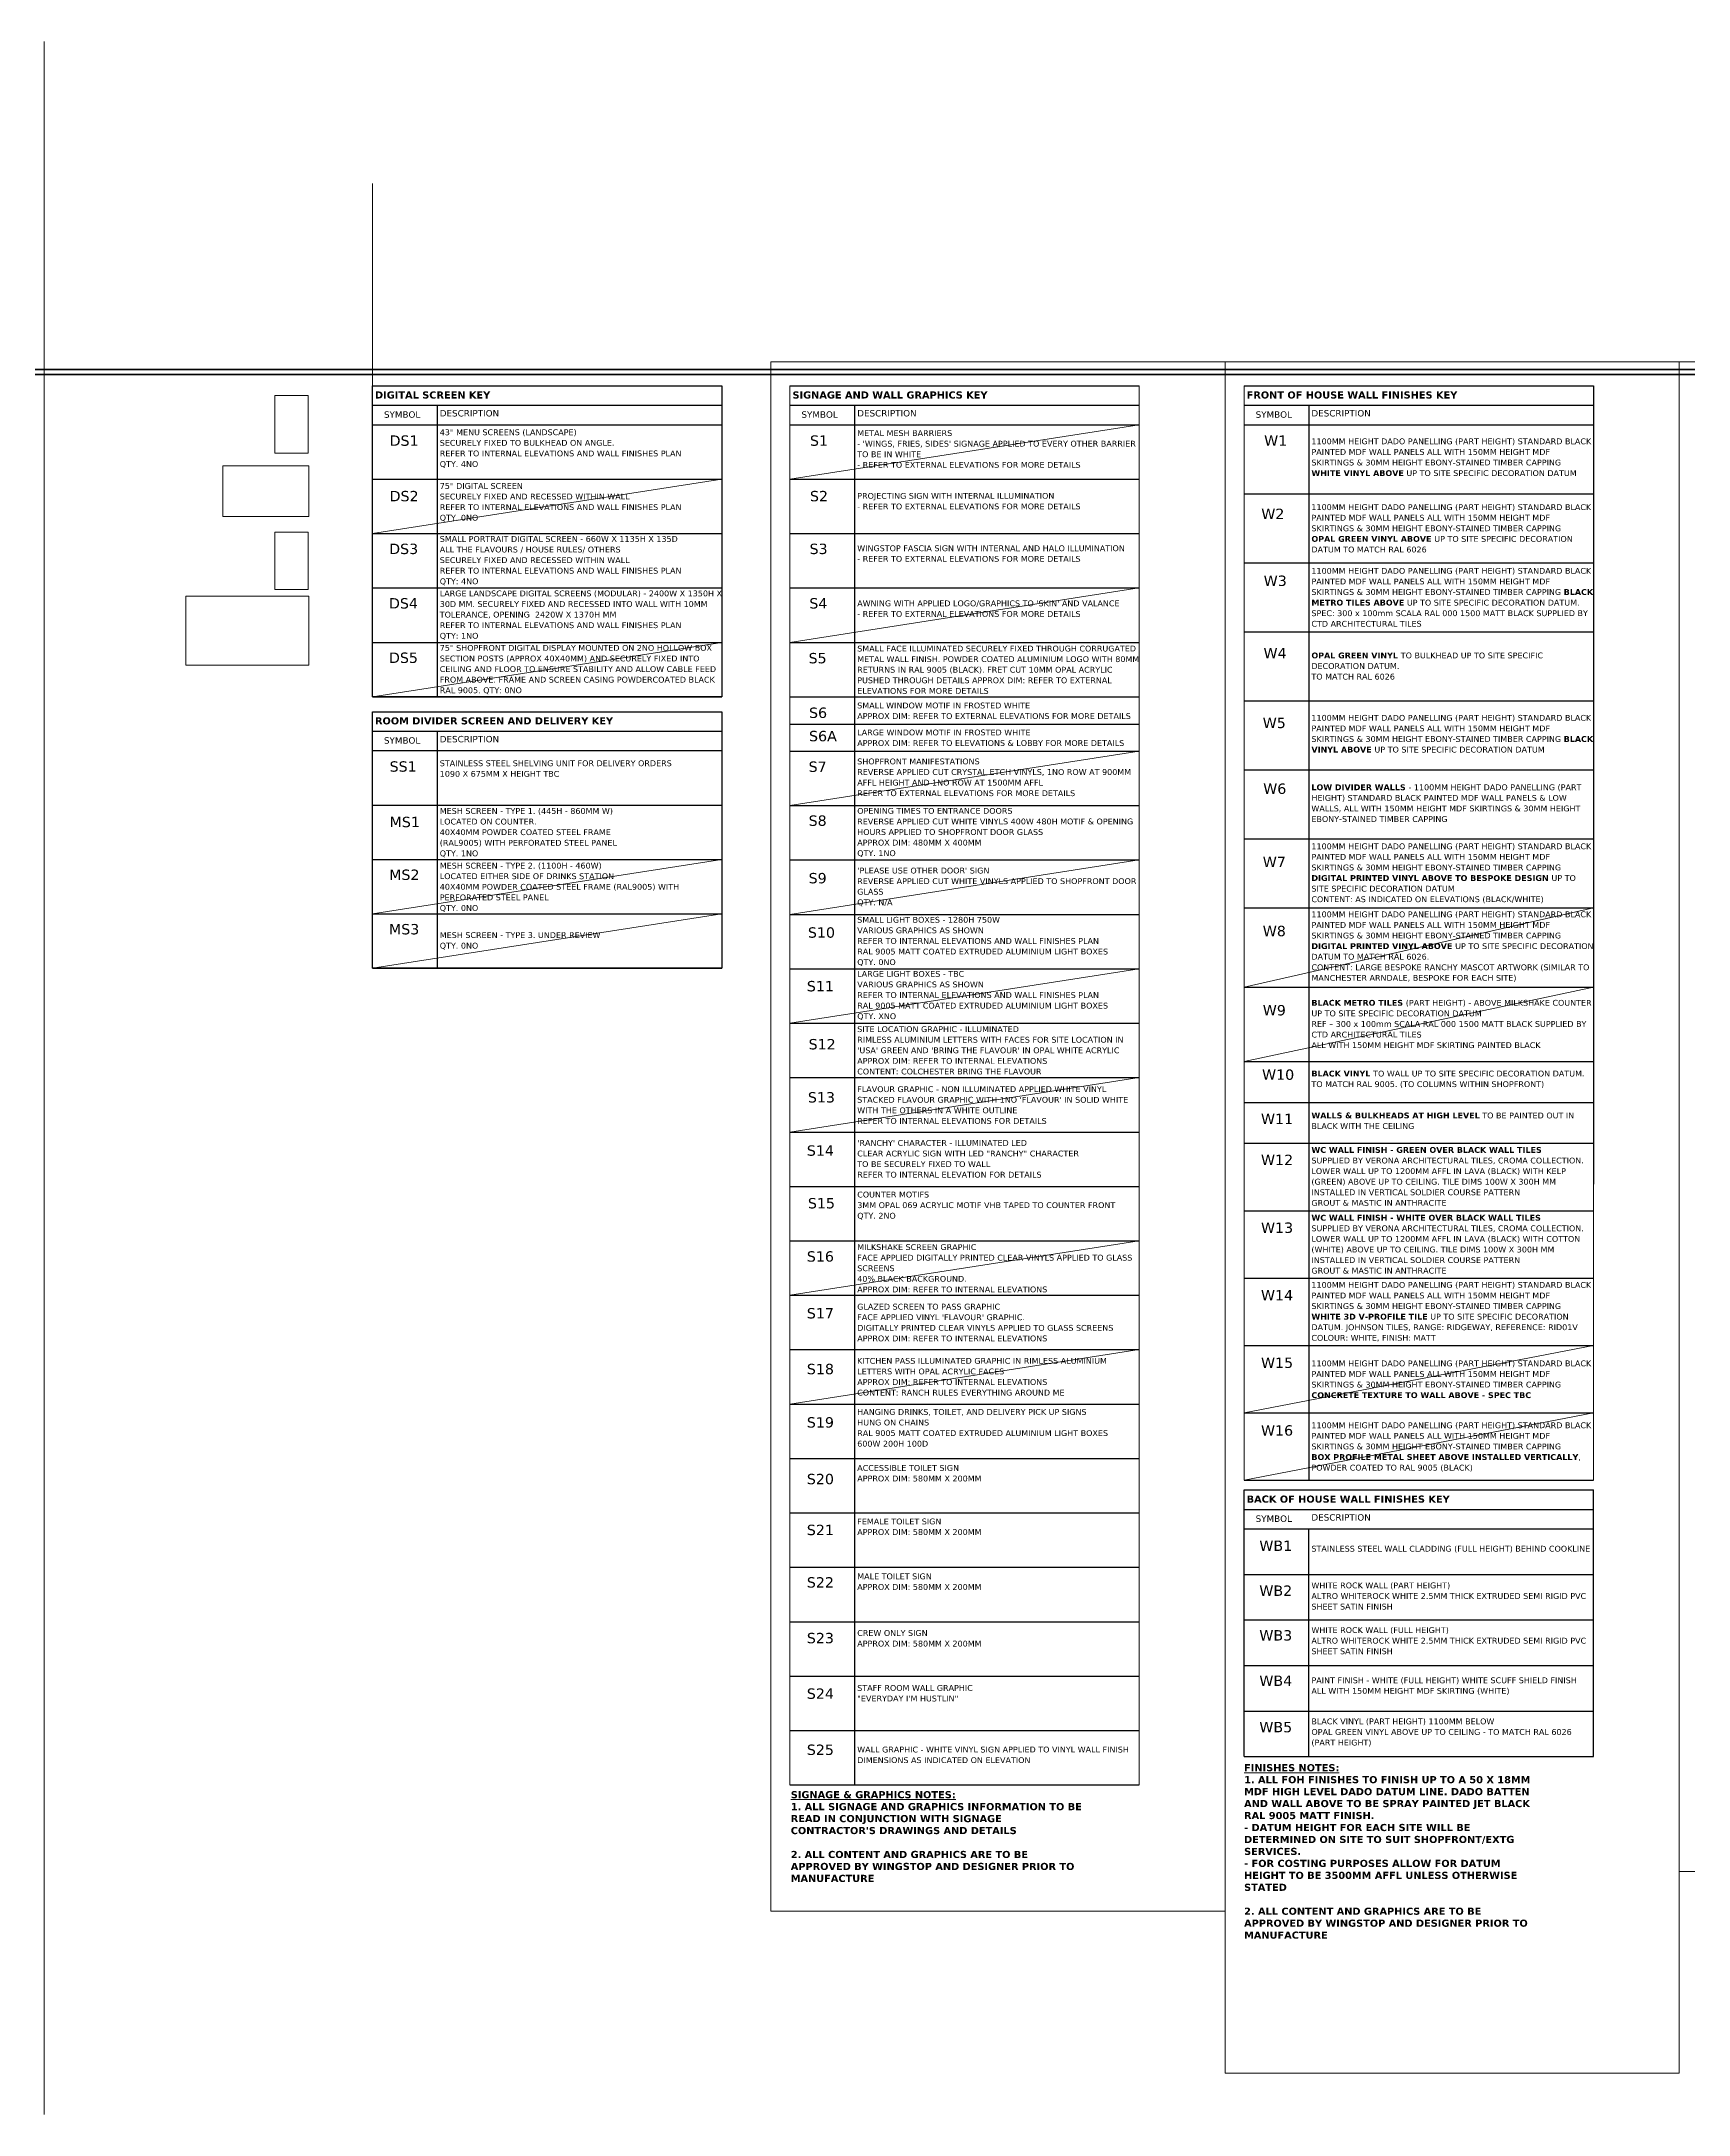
# Model space of a CAD drawing. Header units: millimetres. Extents: x -159872 to 386485, y -250577 to 158966.
# Drawn here: x -83650 to -51117, y 21600 to 62560 of the extents above; entities that cross this region are included whole.
import ezdxf

# ---------------------------------------------------------------- set-up
doc = ezdxf.new("R2010")
doc.units = ezdxf.units.MM
for name, color, linetype, lineweight in [('LDS-construction-lines', 6, 'Continuous', 9), ('LDS-elevation', 7, 'Continuous', 9), ('LDS-ffe-signage and brand comms', 2, 'Continuous', 13), ('LDS-finishes-wall', 252, 'Continuous', 9), ('LDS-services-electrical', 1, 'Continuous', 13), ('LDS-vport', 100, 'Continuous', 18)]:
    doc.layers.add(name, color=color, linetype=linetype, lineweight=lineweight)
doc.styles.add('Verdana', font='Verdana.ttf')
doc.styles.add('Verdana (bold)', font='Verdana Bold.ttf')

msp = doc.modelspace()

# ---------------------------------------------------------------- linework, layer by layer
at = {"layer": 'LDS-construction-lines'}
msp.add_line((-83600, 21600), (-83600, 62560), dxfattribs=at)
at = {"layer": 'LDS-construction-lines', "lineweight": 50}
for p, q in [((-119140.03631, 56076.83393), (-15000, 56076.83393)), ((-119140.03631, 55976.83393), (-15000, 55976.83393))]:
    msp.add_line(p, q, dxfattribs=at)
at = {"layer": 'LDS-elevation', "lineweight": 18}
msp.add_line((-77112.89167, 55755.65646), (-77112.89167, 59755.74368), dxfattribs=at)
at = {"layer": 'LDS-elevation', "transparency": 33554687}
for p, q in [((-68866.48489, 53912.44365), (-61965.94328, 54987.44365)), ((-77112.89167, 52837.44365), (-70212.35006, 53912.44365)), ((-68866.48489, 50687.44365), (-61965.94328, 51762.44365)), ((-77112.89167, 49612.44365), (-70212.35006, 50687.44365)), ((-68866.48489, 47462.44365), (-61965.94328, 48537.44365)), ((-77112.89167, 45323.76949), (-70212.35006, 46398.76949)), ((-68866.48489, 45312.44365), (-61965.94328, 46387.44365)), ((-77112.89167, 44248.76949), (-70212.35006, 45323.76949)), ((-59895.39067, 43873.90805), (-52994.84906, 45439.23862)), ((-68866.48489, 43162.44365), (-61965.94328, 44237.44365)), ((-59895.39067, 42409.22969), (-52994.84906, 43873.90805)), ((-68866.48489, 41012.44365), (-61965.94328, 42087.44365)), ((-68866.48489, 37787.44365), (-61965.94328, 38862.44365)), ((-68866.48489, 35637.44365), (-61965.94328, 36712.44365)), ((-59895.39067, 35463.37556), (-52994.84906, 36794.83231)), ((-59895.39067, 35463.37556), (-52994.84906, 36794.83231)), ((-59895.39067, 34131.91881), (-52994.84906, 35463.37556))]:
    msp.add_line(p, q, dxfattribs=at)
at = {"layer": 'LDS-ffe-signage and brand comms', "color": 7, "lineweight": 25}
for p, q in [((-77112.89167, 55755.65646), (-70212.35006, 55755.65646)), ((-68866.48489, 55755.65646), (-61965.94328, 55755.65646)), ((-77112.89167, 55371.69214), (-70212.35006, 55371.69214)), ((-75837.25468, 55371.69214), (-75837.25468, 49612.44365)), ((-68866.48489, 55371.69214), (-61965.94328, 55371.69214)), ((-67590.8479, 55371.69214), (-67590.8479, 28112.44365)), ((-77112.89167, 54987.72781), (-70212.35006, 54987.72781)), ((-68866.48489, 54987.72781), (-61965.94328, 54987.72781)), ((-77112.89167, 53912.44365), (-70212.35006, 53912.44365)), ((-68866.48489, 53912.44365), (-61965.94328, 53912.44365)), ((-77112.89167, 52837.44365), (-70212.35006, 52837.44365)), ((-68866.48489, 52837.44365), (-61965.94328, 52837.44365)), ((-77112.89167, 51762.44365), (-70212.35006, 51762.44365)), ((-68866.48489, 51762.44365), (-61965.94328, 51762.44365)), ((-77112.89167, 50687.44365), (-70212.35006, 50687.44365)), ((-68866.48489, 50687.44365), (-61965.94328, 50687.44365)), ((-77112.89167, 49612.44365), (-70212.35006, 49612.44365)), ((-68866.48489, 49612.44365), (-61965.94328, 49612.44365)), ((-77112.89167, 49316.98229), (-70212.35006, 49316.98229)), ((-77112.89167, 48933.01797), (-70212.35006, 48933.01797)), ((-75837.25468, 48933.01797), (-75837.25468, 44248.76949)), ((-68866.48489, 49068.48091), (-61965.94328, 49068.48091)), ((-77112.89167, 48549.05365), (-70212.35006, 48549.05365)), ((-68866.48489, 48537.44365), (-61965.94328, 48537.44365)), ((-77112.89167, 47473.76949), (-70212.35006, 47473.76949)), ((-68866.48489, 47462.44365), (-61965.94328, 47462.44365)), ((-77112.89167, 46398.76949), (-70212.35006, 46398.76949)), ((-68866.48489, 46387.44365), (-61965.94328, 46387.44365)), ((-77112.89167, 45323.76949), (-70212.35006, 45323.76949)), ((-68866.48489, 45312.44365), (-61965.94328, 45312.44365)), ((-77112.89167, 44248.76949), (-70212.35006, 44248.76949)), ((-68866.48489, 44237.44365), (-61965.94328, 44237.44365)), ((-68866.48489, 43162.44365), (-61965.94328, 43162.44365)), ((-68866.48489, 42087.44365), (-61965.94328, 42087.44365)), ((-68866.48489, 41012.44365), (-61965.94328, 41012.44365)), ((-68866.48489, 39937.44365), (-61965.94328, 39937.44365)), ((-68866.48489, 38862.44365), (-61965.94328, 38862.44365)), ((-68866.48489, 37787.44365), (-61965.94328, 37787.44365)), ((-68866.48489, 36712.44365), (-61965.94328, 36712.44365)), ((-68866.48489, 35637.44365), (-61965.94328, 35637.44365)), ((-68866.48489, 34562.44365), (-61965.94328, 34562.44365)), ((-68866.48489, 33487.44365), (-61965.94328, 33487.44365)), ((-68866.48489, 32412.44365), (-61965.94328, 32412.44365)), ((-68866.48489, 31337.44365), (-61965.94328, 31337.44365)), ((-68866.48489, 31337.44365), (-61965.94328, 31337.44365)), ((-68866.48489, 31337.44365), (-61965.94328, 31337.44365)), ((-68866.48489, 30262.44365), (-61965.94328, 30262.44365)), ((-68866.48489, 29187.44365), (-61965.94328, 29187.44365)), ((-68866.48489, 29187.44365), (-61965.94328, 29187.44365)), ((-68866.48489, 28112.44365), (-61965.94328, 28112.44365))]:
    msp.add_line(p, q, dxfattribs=at)
at = {"layer": 'LDS-ffe-signage and brand comms', "color": 7}
msp.add_line((-67590.8479, 55371.69214), (-67590.8479, 42711.09885), dxfattribs=at)
at = {"layer": 'LDS-ffe-signage and brand comms', "color": 7, "linetype": 'Continuous', "lineweight": 25, "transparency": 33554687, "flags": 128}
for points in [[(-77112.89167, 55755.65646), (-70212.35006, 55755.65646), (-70212.35006, 49612.44365), (-77112.89167, 49612.44365)], [(-77112.89167, 49316.98229), (-70212.35006, 49316.98229), (-70212.35006, 44248.76949), (-77112.89167, 44248.76949)]]:
    msp.add_lwpolyline(points, close=True, dxfattribs=at)
at = {"layer": 'LDS-ffe-signage and brand comms', "color": 7, "linetype": 'Continuous', "lineweight": 18, "transparency": 33554687, "flags": 128}
msp.add_lwpolyline([(-68866.48489, 55755.65646), (-61965.94328, 55755.65646), (-61965.94328, 28112.44365), (-68866.48489, 28112.44365)], close=True, dxfattribs=at)
at = {"layer": 'LDS-finishes-wall', "color": 7, "lineweight": 25}
for p, q in [((-59895.39067, 55755.65646), (-52994.84906, 55755.65646)), ((-52994.84906, 55755.65646), (-52994.84906, 39982.95908)), ((-59895.39067, 55371.69214), (-52994.84906, 55371.69214)), ((-58619.75368, 55371.69214), (-58619.75368, 34131.91881)), ((-59895.39067, 54987.72781), (-52994.84906, 54987.72781)), ((-59895.39067, 53623.65793), (-52994.84906, 53623.65793)), ((-59895.39067, 52259.58804), (-52994.84906, 52259.58804)), ((-59895.39067, 50895.51816), (-52994.84906, 50895.51816)), ((-59895.39067, 49531.44828), (-52994.84906, 49531.44828)), ((-59895.39067, 48167.37839), (-52994.84906, 48167.37839)), ((-59895.39067, 46803.30851), (-52994.84906, 46803.30851)), ((-59895.39067, 45439.23862), (-52994.84906, 45439.23862)), ((-59895.39067, 43873.90805), (-52994.84906, 43873.90805)), ((-59895.39067, 42409.22969), (-52994.84906, 42409.22969)), ((-59895.39067, 41595.44604), (-52994.84906, 41595.44604)), ((-59895.39067, 41595.44604), (-52994.84906, 41595.44604)), ((-59895.39067, 41595.44604), (-52994.84906, 41595.44604)), ((-59895.39067, 40789.20256), (-52994.84906, 40789.20256)), ((-59895.39067, 39457.74581), (-52994.84906, 39457.74581)), ((-59895.39067, 38126.28906), (-52994.84906, 38126.28906)), ((-59895.39067, 38126.28906), (-52994.84906, 38126.28906)), ((-59895.39067, 36794.83231), (-52994.84906, 36794.83231)), ((-59895.39067, 36794.83231), (-52994.84906, 36794.83231)), ((-59895.39067, 35463.37556), (-52994.84906, 35463.37556)), ((-59895.39067, 34131.91881), (-52994.84906, 34131.91881)), ((-59895.39067, 33940.26388), (-52994.84906, 33940.26388)), ((-59895.39067, 33940.26388), (-52994.84906, 33940.26388)), ((-59895.39067, 33940.26388), (-52994.84906, 33940.26388)), ((-59895.39067, 28671.9772), (-59895.39067, 33940.26388)), ((-52994.84906, 28671.9772), (-52994.84906, 33940.26388)), ((-59895.39067, 33556.29956), (-52994.84906, 33556.29956)), ((-59895.39067, 33172.33523), (-52994.84906, 33172.33523)), ((-58619.75368, 28671.9772), (-58619.75368, 33172.33523)), ((-59895.39067, 32271.9772), (-52994.84906, 32271.9772)), ((-59895.39067, 31371.9772), (-52994.84906, 31371.9772)), ((-59895.39067, 30471.9772), (-52994.84906, 30471.9772)), ((-59895.39067, 29571.9772), (-52994.84906, 29571.9772)), ((-59895.39067, 28671.9772), (-52994.84906, 28671.9772))]:
    msp.add_line(p, q, dxfattribs=at)
at = {"layer": 'LDS-finishes-wall', "color": 7}
msp.add_line((-58619.75368, 55371.69214), (-58619.75368, 42711.09885), dxfattribs=at)
at = {"layer": 'LDS-finishes-wall', "color": 7, "linetype": 'Continuous', "lineweight": 18, "transparency": 33554687, "flags": 128}
msp.add_lwpolyline([(-59895.39067, 55755.65646), (-52994.84906, 55755.65646), (-52994.84906, 34131.91881), (-59895.39067, 34131.91881)], close=True, dxfattribs=at)
at = {"layer": 'LDS-services-electrical', "flags": 128}
for points in [[(-79040, 55562.39274), (-78380, 55562.39274), (-78380, 54427.39274), (-79040, 54427.39274)], [(-80066.69642, 54174.16987), (-78366.69642, 54174.16987), (-78366.69642, 53174.16987), (-80066.69642, 53174.16987)], [(-79040, 52867.71756), (-78380, 52867.71756), (-78380, 51732.71756), (-79040, 51732.71756)], [(-80798.94292, 51601.84278), (-78371.94292, 51601.84278), (-78371.94292, 50233.84278), (-80798.94292, 50233.84278)]]:
    msp.add_lwpolyline(points, close=True, dxfattribs=at)
at = {"layer": 'LDS-vport', "flags": 128}
for points in [[(-60271.09422, 56230.21756), (-69242.18844, 56230.21756), (-69242.18844, 25620), (-60271.09422, 25620)], [(-51300, 56230.21756), (-60271.09422, 56230.21756), (-60271.09422, 22416.30973), (-51300, 22416.30973)], [(-41300, 56230.21756), (-51300, 56230.21756), (-51300, 26400), (-41300, 26400)]]:
    msp.add_lwpolyline(points, close=True, dxfattribs=at)

# ---------------------------------------------------------------- texts
at = {"layer": 'LDS-ffe-signage and brand comms', "color": 7}
for s, insert, char_height, width, attachment_point, line_spacing_factor, style in [('DIGITAL SCREEN KEY', (-77062.47848, 55573.87067), 140.720667, 6850.1284198, 4, 0.891852, 'Verdana (bold)'), ('SIGNAGE AND WALL GRAPHICS KEY', (-68816.0717, 55573.87067), 140.720667, 6850.1284198, 4, 0.891852, 'Verdana (bold)'), ('SMALL FACE ILLUMINATED SECURELY FIXED THROUGH CORRUGATED METAL WALL FINISH. POWDER COATED ALUMINIUM LOGO WITH 80MM RETURNS IN RAL 9005 (BLACK). FRET CUT 10MM OPAL ACRYLIC PUSHED THROUGH DETAILS APPROX DIM: REFER TO EXTERNAL ELEVATIONS FOR MORE DETAILS', (-67536.66941, 50145.50268), 115.13509115, 5570.7261283, 4, 1.090041, 'Verdana'), ('ROOM DIVIDER SCREEN AND DELIVERY KEY', (-77062.47848, 49135.19651), 140.720667, 6850.1284198, 4, 0.891852, 'Verdana (bold)'), ("{\\C1;\\LSIGNAGE & GRAPHICS NOTES:}{\\C1;\\l \\P1. ALL SIGNAGE AND GRAPHICS INFORMATION TO BE READ IN CONJUNCTION WITH SIGNAGE CONTRACTOR'S DRAWINGS AND DETAILS\\P\\P2. ALL CONTENT AND GRAPHICS ARE TO BE APPROVED BY WINGSTOP AND DESIGNER PRIOR TO MANUFACTURE}{\\fVerdana|b0|i0|c0|p0;\\C178;\\P}", (-68849.88346, 27990.26734), 140.72066696, 5809.2413589, 1, 1.007305, 'Verdana (bold)')]:
    msp.add_mtext(s, dxfattribs=dict(at, insert=insert, char_height=char_height, width=width, attachment_point=attachment_point, line_spacing_factor=line_spacing_factor, style=style))
at = {"layer": 'LDS-ffe-signage and brand comms', "color": 7, "attachment_point": 4, "line_spacing_factor": 0.993201, "style": 'Verdana'}
for s, insert, char_height in [('SYMBOL', (-76885.11037, 55187.3863), 126.361162), ('DESCRIPTION', (-75783.07619, 55212.91305), 126.3611615), ('SYMBOL', (-68638.70358, 55187.3863), 126.361162), ('DESCRIPTION', (-67536.66941, 55212.91305), 126.3611615), ('SYMBOL', (-76885.11037, 48748.71214), 126.361162), ('DESCRIPTION', (-75783.07619, 48774.23889), 126.3611615)]:
    msp.add_mtext(s, dxfattribs=dict(at, insert=insert, char_height=char_height))
at = {"layer": 'LDS-ffe-signage and brand comms', "color": 178, "width": 5570.7261283, "attachment_point": 4, "line_spacing_factor": 1.090041, "style": 'Verdana'}
for s, insert, char_height in [('{\\C1;43" MENU SCREENS (LANDSCAPE)}\\PSECURELY FIXED TO BULKHEAD ON ANGLE.\\PREFER TO INTERNAL ELEVATIONS AND WALL FINISHES PLAN\\P{\\C1;QTY. 4NO}', (-75783.07619, 54514.67451), 115.1350911), ("METAL MESH BARRIERS \\P- 'WINGS, FRIES, SIDES' SIGNAGE APPLIED TO EVERY OTHER BARRIER TO BE IN WHITE \\P- REFER TO EXTERNAL ELEVATIONS FOR MORE DETAILS", (-67536.66941, 54507.28863), 115.1350911), ('75" DIGITAL SCREEN\\PSECURELY FIXED AND RECESSED WITHIN WALL\\PREFER TO INTERNAL ELEVATIONS AND WALL FINISHES PLAN\\P{\\C1;QTY. 0NO}', (-75783.07619, 53453.63796), 115.1350911), ('PROJECTING SIGN WITH INTERNAL ILLUMINATION \\P- REFER TO EXTERNAL ELEVATIONS FOR MORE DETAILS\\P', (-67536.66941, 53476.24953), 115.1350911), ('SMALL PORTRAIT DIGITAL SCREEN - {\\C1;660W X 1135H X 135D}\\PALL THE FLAVOURS / HOUSE RULES/ OTHERS \\PSECURELY FIXED AND RECESSED WITHIN WALL\\PREFER TO INTERNAL ELEVATIONS AND WALL FINISHES PLAN\\P{\\C1;QTY: 4NO}', (-75783.07619, 52302.36625), 115.1350911), ('WINGSTOP FASCIA SIGN WITH INTERNAL AND HALO ILLUMINATION \\P- REFER TO EXTERNAL ELEVATIONS FOR MORE DETAILS\\P', (-67536.66941, 52440.84575), 115.1350911), ('LARGE LANDSCAPE DIGITAL SCREENS (MODULAR) - {\\C1;2400W X 1350H X 30D MM. }SECURELY FIXED AND{\\C1; RECESSED INTO WALL WITH 10MM TOLERANCE, OPENING  2420W X 1370H MM}\\PREFER TO INTERNAL ELEVATIONS AND WALL FINISHES PLAN\\P{\\C1;QTY: 1NO}', (-75783.07619, 51225.63892), 115.13509115), ("AWNING WITH APPLIED LOGO/GRAPHICS TO 'SKIN' AND VALANCE \\P- REFER TO EXTERNAL ELEVATIONS FOR MORE DETAILS\\P", (-67536.66941, 51352.5096), 115.1350911), ('75" SHOPFRONT DIGITAL DISPLAY MOUNTED ON 2NO HOLLOW BOX SECTION POSTS (APPROX 40X40MM) AND SECURELY FIXED INTO CEILING AND FLOOR TO ENSURE STABILITY AND ALLOW CABLE FEED FROM ABOVE. FRAME AND SCREEN CASING POWDERCOATED BLACK RAL 9005. {\\C1;QTY: 0NO }', (-75783.07619, 50149.24384), 115.13509115), ('SMALL WINDOW MOTIF IN FROSTED WHITE \\PAPPR{\\C7;OX DIM: REFER TO EXTERNAL ELEVATIONS FOR MORE DETAILS}', (-67536.66941, 49334.50637), 115.1350911), ('STAINLESS STEEL SHELVING UNIT FOR DELIVERY ORDERS\\P1090 X 675MM X {\\C1;HEIGHT TBC}', (-75783.07619, 48192.90342), 115.1350911), ('SHOPFRONT MANIFESTATIONS\\PREVERSE APPLIED CUT CRYSTAL ETCH VINYLS, 1NO ROW AT 900MM AFFL HEIGHT AND 1NO ROW AT 1500MM AFFL\\P{\\C7;REFER TO EXTERNAL ELEVATIONS FOR MORE DETAILS}', (-67536.66941, 48019.77205), 115.1350911), ('MESH SCREEN - TYPE 1. {\\C1;(445H - 860MM W)}\\PLOCATED ON COUNTER.\\P40X40MM POWDER COATED STEEL FRAME\\P(RAL9005) WITH PERFORATED STEEL PANEL\\P{\\C1;QTY. 1NO}', (-75783.07619, 46926.88385), 115.1350911), ('OPENING TIMES TO ENTRANCE DOORS\\PREVERSE APPLIED CUT WHITE VINYLS 400W 480H MOTIF & OPENING HOURS APPLIED TO SHOPFRONT DOOR GLASS\\PAPPROX DIM: 480MM X 400MM\\P{\\C1;QTY. 1NO}', (-67536.66941, 46929.53266), 115.1350911), ('MESH SCREEN - TYPE 2. {\\C1;(1100H - 460W) }\\PLOCATED EITHER SIDE OF DRINKS STATION\\P40X40MM POWDER COATED STEEL FRAME (RAL9005) WITH PERFORATED STEEL PANEL\\P{\\C1;QTY. 0NO}', (-75783.07619, 45847.49192), 115.1350911), ("'PLEASE USE OTHER DOOR' SIGN\\PREVERSE APPLIED CUT WHITE VINYLS APPLIED TO SHOPFRONT DOOR GLASS\\P{\\C1;QTY. N/A}", (-67536.66941, 45854.77508), 115.1350911), ('SMALL LIGHT BOXES - 1280H 750W\\PVARIOUS GRAPHICS AS SHOWN \\PREFER TO INTERNAL ELEVATIONS AND WALL FINISHES PLAN \\PRAL 9005 MATT COATED EXTRUDED ALUMINIUM LIGHT BOXES\\P{\\C1;QTY. 0NO}', (-67536.66941, 44777.32782), 115.1350911), ('MESH SCREEN - TYPE 3. {\\C1;UNDER REVIEW}\\P{\\C1;QTY. 0NO}', (-75783.07619, 44788.91987), 115.1350911), ('LARGE LIGHT BOXES - {\\C1;TBC}\\PVARIOUS GRAPHICS AS SHOWN \\PREFER TO INTERNAL ELEVATIONS AND WALL FINISHES PLAN \\PRAL 9005 MATT COATED EXTRUDED ALUMINIUM LIGHT BOXES\\P{\\C1;QTY. XNO}', (-67536.66941, 43708.86545), 115.1350911), ("SITE LOCATION GRAPHIC - ILLUMINATED \\PRIMLESS ALUMINIUM LETTERS WITH FACES FOR SITE LOCATION IN 'USA' GREEN AND 'BRING THE FLAVOUR' IN OPAL WHITE ACRYLIC\\PAPPROX DIM: REFER TO INTERNAL ELEVATIONS\\P{\\C1;CONTENT: COLCHESTER BRING THE FLAVOUR}", (-67536.66941, 42625.60149), 115.13509115), ("FLAVOUR GRAPHIC - NON ILLUMINATED APPLIED WHITE VINYL\\PSTACKED FLAVOUR GRAPHIC WITH 1NO 'FLAVOUR' IN SOLID WHITE WITH THE OTHERS IN A WHITE OUTLINE\\PREFER TO INTERNAL ELEVATIONS FOR DETAILS", (-67536.66941, 41544.16795), 115.1350911), ('\'RANCHY\' CHARACTER - ILLUMINATED LED  \\PCLEAR ACRYLIC SIGN WITH LED "RANCHY" CHARACTER \\P{\\C1;TO BE SECURELY FIXED TO WALL}\\PREFER TO INTERNAL ELEVATION FOR DETAILS', (-67536.66941, 40482.28287), 115.1350911), ('COUNTER MOTIFS\\P3MM OPAL 069 ACRYLIC MOTIF VHB TAPED TO COUNTER FRONT\\P{\\C1;QTY. 2NO}', (-67536.66941, 39557.50626), 115.1350911), ('MILKSHAKE SCREEN GRAPHIC\\PFACE APPLIED DIGITALLY PRINTED CLEAR VINYLS APPLIED TO GLASS SCREENS\\P40% BLACK BACKGROUND.\\PAPPROX DIM: REFER TO INTERNAL ELEVATIONS', (-67536.66941, 38319.70892), 115.1350911), ("GLAZED SCREEN TO PASS GRAPHIC\\PFACE APPLIED VINYL 'FLAVOUR' GRAPHIC. \\PDIGITALLY PRINTED CLEAR VINYLS APPLIED TO GLASS SCREENS\\PAPPROX DIM: REFER TO INTERNAL ELEVATIONS", (-67536.66941, 37247.14956), 115.1350911), ('KITCHEN PASS ILLUMINATED GRAPHIC IN RIMLESS ALUMINIUM LETTERS WITH OPAL ACRYLIC FACES \\PAPPROX DIM: REFER TO INTERNAL ELEVATIONS\\P{\\C1;CONTENT: RANCH RULES EVERYTHING AROUND ME}', (-67536.66941, 36176.44029), 115.1350911), ('HANGING DRINKS, TOILET, AND DELIVERY PICK UP SIGNS \\PHUNG ON CHAINS\\PRAL 9005 MATT COATED EXTRUDED ALUMINIUM LIGHT BOXES \\P600W 200H 100D', (-67536.66941, 35167.18052), 115.1350911), ('ACCESSIBLE TOILET SIGN \\PAPPROX DIM: 580MM X 200MM', (-67536.66941, 34270.16928), 115.1350911), ('FEMALE TOILET SIGN \\PAPPROX DIM: 580MM X 200MM', (-67536.66941, 33212.30832), 115.1350911), ('MALE TOILET SIGN \\PAPPROX DIM: 580MM X 200MM', (-67536.66941, 32127.65834), 115.1350911), ('CREW ONLY SIGN \\PAPPROX DIM: 580MM X 200MM', (-67536.66941, 31008.44882), 115.1350911), ('STAFF ROOM WALL GRAPHIC \\P"EVERYDAY I\'M HUSTLIN"', (-67536.66941, 29923.37829), 115.1350911), ('WALL GRAPHIC - WHITE VINYL SIGN APPLIED TO VINYL WALL FINISH\\PDIMENSIONS AS INDICATED ON ELEVATION', (-67536.66941, 28705.65222), 115.1350911)]:
    msp.add_mtext(s, dxfattribs=dict(at, insert=insert, char_height=char_height))
at = {"layer": 'LDS-ffe-signage and brand comms', "color": 22, "char_height": 204.684606, "attachment_point": 1, "line_spacing_factor": 1.226296, "style": 'Verdana'}
for s, insert in [('DS1', (-76774.19981, 54775.94147)), ('S1', (-68470.63205, 54775.94147)), ('DS2', (-76774.19981, 53679.56985)), ('S2', (-68470.63205, 53679.56985)), ('DS3', (-76782.59311, 52637.06644)), ('S3', (-68479.02535, 52637.06644)), ('DS4', (-76786.59462, 51561.18929)), ('S4', (-68483.02686, 51561.18929)), ('DS5', (-76786.59462, 50485.96713)), ('S5', (-68498.32347, 50478.00739)), ('S6', (-68488.65693, 49399.40493)), ('S6A', (-68488.65693, 48938.60163)), ('SS1', (-76774.19981, 48337.2673)), ('S7', (-68497.58938, 48333.29767)), ('MS1', (-76774.19981, 47240.89568)), ('S8', (-68497.58938, 47267.19041)), ('MS2', (-76782.59311, 46198.39228)), ('S9', (-68497.58938, 46131.18024)), ('MS3', (-76786.59462, 45122.51513)), ('S10', (-68511.77526, 45057.20504)), ('S11', (-68532.49175, 43996.9337)), ('S12', (-68497.58938, 42850.245)), ('S13', (-68511.77526, 41800.92294)), ('S14', (-68532.49175, 40749.00402)), ('S15', (-68511.77526, 39708.48191)), ('S16', (-68532.49175, 38656.563)), ('S17', (-68532.49175, 37534.47297)), ('S18', (-68532.49175, 36432.38019)), ('S19', (-68532.49175, 35378.46633)), ('S20', (-68532.49175, 34258.95562)), ('S21', (-68532.49175, 33253.09944)), ('S22', (-68532.49175, 32217.21931)), ('S23', (-68532.49175, 31116.79135)), ('S24', (-68532.49175, 30018.69558)), ('S25', (-68532.49175, 28909.89228))]:
    msp.add_mtext(s, dxfattribs=dict(at, insert=insert))
at = {"layer": 'LDS-ffe-signage and brand comms', "color": 1, "insert": (-67536.66941, 48801.54224), "char_height": 115.1350911, "width": 5570.7261283, "attachment_point": 4, "line_spacing_factor": 1.090041, "style": 'Verdana'}
msp.add_mtext('LARGE WINDOW MOTIF IN FROSTED WHITE \\PAPPROX DIM: REFER TO ELEVATIONS & LOBBY FOR MORE DETAILS', dxfattribs=at)
at = {"layer": 'LDS-finishes-wall', "color": 7}
for s, insert, char_height, width, attachment_point, line_spacing_factor, style in [('FRONT OF HOUSE WALL FINISHES KEY', (-59844.97748, 55573.87067), 140.720667, 6850.1284198, 4, 0.891852, 'Verdana (bold)'), ('WC WALL FINISH - GREEN OVER BLACK WALL TILES{\\fVerdana|b0|i0|c0|p0;\\PSUPPLIED BY VERONA ARCHITECTURAL TILES, CROMA COLLECTION.\\PLOWER WALL UP TO 1200MM AFFL IN LAVA (BLACK) WITH KELP (GREEN) ABOVE UP TO CEILING. TILE DIMS 100W X 300H MM INSTALLED IN VERTICAL SOLDIER COURSE PATTERN\\PGROUT & MASTIC IN ANTHRACITE}', (-58565.57519, 40134.61317), 115.13509115, 5570.7261283, 4, 1.090041, 'Verdana (bold)'), ('WC WALL FINISH - WHITE OVER BLACK WALL TILES{\\fVerdana|b0|i0|c0|p0;\\PSUPPLIED BY VERONA ARCHITECTURAL TILES, CROMA COLLECTION.\\PLOWER WALL UP TO 1200MM AFFL IN LAVA (BLACK) WITH COTTON (WHITE) ABOVE UP TO CEILING. TILE DIMS 100W X 300H MM INSTALLED IN VERTICAL SOLDIER COURSE PATTERN\\PGROUT & MASTIC IN ANTHRACITE}', (-58565.57519, 38794.88448), 115.13509115, 5570.7261283, 4, 1.090041, 'Verdana (bold)'), ('1100MM HEIGHT DADO PANELLING (PART HEIGHT) STANDARD BLACK PAINTED MDF WALL PANELS ALL WITH 150MM HEIGHT MDF SKIRTINGS & 30MM HEIGHT EBONY-STAINED TIMBER CAPPING{\\fVerdana|b1|i0|c0|p0;\\PWHITE 3D V-PROFILE TILE} UP TO SITE SPECIFIC DECORATION DATUM. JOHNSON TILES, RANGE: RIDGEWAY, REFERENCE: RID01V\\PCOLOUR: WHITE, FINISH: MATT', (-58565.57519, 37459.98145), 115.13509115, 5570.7261283, 4, 1.090041, 'Verdana'), ('1100MM HEIGHT DADO PANELLING (PART HEIGHT) STANDARD BLACK PAINTED MDF WALL PANELS ALL WITH 150MM HEIGHT MDF SKIRTINGS & 30MM HEIGHT EBONY-STAINED TIMBER CAPPING{\\fVerdana|b1|i0|c0|p0;\\P}{\\fVerdana|b1|i0|c0|p0;CONCRETE TEXTURE TO WALL ABOVE - SPEC TBC}', (-58565.57519, 36126.19547), 115.13509115, 5570.7261283, 4, 1.090041, 'Verdana'), ('1100MM HEIGHT DADO PANELLING (PART HEIGHT) STANDARD BLACK PAINTED MDF WALL PANELS ALL WITH 150MM HEIGHT MDF SKIRTINGS & 30MM HEIGHT EBONY-STAINED TIMBER CAPPING{\\fVerdana|b1|i0|c0|p0;\\P}{\\fVerdana|b1|i0|c0|p0;BOX PROFILE METAL SHEET ABOVE INSTALLED VERTICALLY}, POWDER COATED TO RAL 9005 (BLACK)', (-58565.57519, 34789.23601), 115.13509115, 5570.7261283, 4, 1.090041, 'Verdana'), ('BACK OF HOUSE WALL FINISHES KEY', (-59844.97748, 33758.47809), 140.720667, 6850.1284198, 4, 0.891852, 'Verdana (bold)'), ('{\\C1;\\LFINISHES NOTES: }{\\C1;\\l\\P1. ALL FOH FINISHES TO FINISH UP TO A 50 X 18MM MDF HIGH LEVEL DADO DATUM LINE. DADO BATTEN AND WALL ABOVE TO BE SPRAY PAINTED JET BLACK RAL 9005 MATT FINISH.\\P- DATUM HEIGHT FOR EACH SITE WILL BE DETERMINED ON SITE TO SUIT SHOPFRONT/EXTG SERVICES. \\P- FOR COSTING PURPOSES ALLOW FOR DATUM HEIGHT TO BE 3500MM AFFL UNLESS OTHERWISE STATED\\P\\P2. ALL CONTENT AND GRAPHICS ARE TO BE APPROVED BY WINGSTOP AND DESIGNER PRIOR TO MANUFACTURE}{\\fVerdana|b0|i0|c0|p0;\\C178;\\P}', (-59895.39067, 28523.11922), 140.72066696, 5809.2413589, 1, 1.007305, 'Verdana (bold)')]:
    msp.add_mtext(s, dxfattribs=dict(at, insert=insert, char_height=char_height, width=width, attachment_point=attachment_point, line_spacing_factor=line_spacing_factor, style=style))
at = {"layer": 'LDS-finishes-wall', "color": 7, "attachment_point": 4, "line_spacing_factor": 0.993201, "style": 'Verdana'}
for s, insert, char_height in [('SYMBOL', (-59667.60936, 55187.3863), 126.361162), ('DESCRIPTION', (-58565.57519, 55212.91305), 126.3611615), ('SYMBOL', (-59667.60936, 33371.99372), 126.361162), ('DESCRIPTION', (-58565.57519, 33397.52047), 126.3611615)]:
    msp.add_mtext(s, dxfattribs=dict(at, insert=insert, char_height=char_height))
at = {"layer": 'LDS-finishes-wall', "color": 22, "char_height": 204.684606, "attachment_point": 1, "line_spacing_factor": 1.226296, "style": 'Verdana'}
for s, insert in [('W1', (-59499.53783, 54775.94147)), ('W2', (-59555.42796, 53328.44232)), ('W3', (-59507.93113, 52006.5231)), ('W4', (-59511.93264, 50575.92519)), ('W5', (-59527.22925, 49198.82902)), ('W6', (-59517.56271, 47898.95556)), ('W7', (-59526.49516, 46451.03288)), ('W8', (-59526.49516, 45086.963)), ('W9', (-59526.49516, 43521.63242)), ('W10', (-59540.68104, 42248.62766)), ('W11', (-59561.39753, 41374.43096)), ('W12', (-59561.39753, 40564.37027)), ('W13', (-59561.39753, 39224.64157)), ('W14', (-59561.39753, 37889.73855)), ('W15', (-59561.39753, 36555.95257)), ('W16', (-59561.39753, 35218.99311)), ('WB1', (-59594.21085, 32940.2465)), ('WB2', (-59594.21085, 32052.96141)), ('WB3', (-59594.21085, 31170.43459)), ('WB4', (-59594.21085, 30273.36139)), ('WB5', (-59594.21085, 29357.3626))]:
    msp.add_mtext(s, dxfattribs=dict(at, insert=insert))
at = {"layer": 'LDS-finishes-wall', "color": 178, "width": 5570.7261283, "attachment_point": 4, "line_spacing_factor": 1.090041}
for s, insert, char_height, style in [('1100MM HEIGHT DADO PANELLING (PART HEIGHT) STANDARD BLACK PAINTED MDF WALL PANELS ALL WITH 150MM HEIGHT MDF SKIRTINGS & 30MM HEIGHT EBONY-STAINED TIMBER CAPPING\\P{\\fVerdana|b1|i0|c0|p0;WHITE VINYL ABOVE} UP TO SITE SPECIFIC DECORATION DATUM', (-58565.57519, 54344.22357), 115.13509115, 'Verdana'), ('1100MM HEIGHT DADO PANELLING (PART HEIGHT) STANDARD BLACK PAINTED MDF WALL PANELS ALL WITH 150MM HEIGHT MDF SKIRTINGS & 30MM HEIGHT EBONY-STAINED TIMBER CAPPING\\P{\\fVerdana|b1|i0|c0|p0;OPAL GREEN VINYL ABOVE }UP TO SITE SPECIFIC DECORATION DATUM TO MATCH RAL 6026', (-58565.57519, 52939.33046), 115.13509115, 'Verdana'), ('1100MM HEIGHT DADO PANELLING (PART HEIGHT) STANDARD BLACK PAINTED MDF WALL PANELS ALL WITH 150MM HEIGHT MDF SKIRTINGS & 30MM HEIGHT EBONY-STAINED TIMBER CAPPING {\\fVerdana|b1|i0|c0|p0;BLACK METRO TILES ABOVE} UP TO SITE SPECIFIC DECORATION DATUM. SPEC: 300 x 100mm SCALA RAL 000 1500 MATT BLACK SUPPLIED BY CTD ARCHITECTURAL TILES', (-58565.57519, 51576.05585), 115.13509115, 'Verdana'), ('OPAL GREEN VINYL {\\fVerdana|b0|i0|c0|p0;TO BULKHEAD UP TO SITE SPECIFIC DECORATION DATUM.\\PTO MATCH RAL 6026\\P}', (-58565.57519, 50218.51011), 115.1350911, 'Verdana (bold)'), ('1100MM HEIGHT DADO PANELLING (PART HEIGHT) STANDARD BLACK PAINTED MDF WALL PANELS ALL WITH 150MM HEIGHT MDF SKIRTINGS & 30MM HEIGHT EBONY-STAINED TIMBER CAPPING {\\fVerdana|b1|i0|c0|p0;BLACK VINYL ABOVE }UP TO SITE SPECIFIC DECORATION DATUM', (-58565.57519, 48881.35688), 115.13509115, 'Verdana'), ('LOW DIVIDER WALLS {\\fVerdana|b0|i0|c0|p0;- 1100MM HEIGHT DADO PANELLING (PART HEIGHT) STANDARD BLACK PAINTED MDF WALL PANELS & LOW WALLS, ALL WITH 150MM HEIGHT MDF SKIRTINGS & 30MM HEIGHT EBONY-STAINED TIMBER CAPPING}', (-58565.57519, 47508.8287), 115.13509115, 'Verdana (bold)'), ('1100MM HEIGHT DADO PANELLING (PART HEIGHT) STANDARD BLACK PAINTED MDF WALL PANELS ALL WITH 150MM HEIGHT MDF SKIRTINGS & 30MM HEIGHT EBONY-STAINED TIMBER CAPPING\\P{\\fVerdana|b1|i0|c0|p0;DIGITAL PRINTED VINYL ABOVE TO BESPOKE DESIGN }UP TO SITE SPECIFIC DECORATION DATUM\\P{\\C1;CONTENT: AS INDICATED ON ELEVATIONS (BLACK/WHITE)}', (-58565.57519, 46124.39807), 115.13509115, 'Verdana'), ('1100MM HEIGHT DADO PANELLING (PART HEIGHT) STANDARD BLACK PAINTED MDF WALL PANELS ALL WITH 150MM HEIGHT MDF SKIRTINGS & 30MM HEIGHT EBONY-STAINED TIMBER CAPPING\\P{\\fVerdana|b1|i0|c0|p0;DIGITAL PRINTED VINYL ABOVE }UP TO SITE SPECIFIC DECORATION DATUM TO MATCH RAL 6026. \\P{\\C1;CONTENT: LARGE BESPOKE RANCHY MASCOT ARTWORK (SIMILAR TO MANCHESTER ARNDALE, BESPOKE FOR EACH SITE)}', (-58565.57519, 44675.28647), 115.13509115, 'Verdana'), ('BLACK METRO TILES {\\fVerdana|b0|i0|c0|p0;(PART HEIGHT) - ABOVE MILKSHAKE COUNTER UP TO SITE SPECIFIC DECORATION DATUM\\PREF – 300 x 100mm SCALA RAL 000 1500 MATT BLACK SUPPLIED BY CTD ARCHITECTURAL TILES\\PALL WITH 150MM HEIGHT MDF SKIRTING PAINTED BLACK}', (-58565.57519, 43146.09526), 115.13509115, 'Verdana (bold)'), ('BLACK VINYL {\\fVerdana|b0|i0|c0|p0;TO WALL UP TO SITE SPECIFIC DECORATION DATUM.\\PTO MATCH RAL 9005. }{\\fVerdana|b0|i0|c0|p0;\\C1;(TO COLUMNS WITHIN SHOPFRONT)}', (-58565.57519, 42052.50805), 115.1350911, 'Verdana (bold)'), ('WALLS & BULKHEADS AT HIGH LEVEL{\\fVerdana|b0|i0|c0|p0; TO BE PAINTED OUT IN BLACK WITH THE CEILING}', (-58565.57519, 41233.78478), 115.1350911, 'Verdana (bold)'), ('STAINLESS STEEL WALL CLADDING (FULL HEIGHT) BEHIND COOKLINE', (-58565.57519, 32769.47285), 115.1350911, 'Verdana'), ('WHITE ROCK WALL (PART HEIGHT)\\PALTRO WHITEROCK WHITE 2.5MM THICK EXTRUDED SEMI RIGID PVC SHEET SATIN FINISH', (-58565.57519, 31844.09882), 115.1350911, 'Verdana'), ('WHITE ROCK WALL (FULL HEIGHT)\\PALTRO WHITEROCK WHITE 2.5MM THICK EXTRUDED SEMI RIGID PVC SHEET SATIN FINISH', (-58565.57519, 30961.57199), 115.1350911, 'Verdana'), ('PAINT FINISH - WHITE (FULL HEIGHT) WHITE SCUFF SHIELD FINISH\\PALL WITH 150MM HEIGHT MDF SKIRTING (WHITE)', (-58565.57519, 30064.4988), 115.1350911, 'Verdana'), ('BLACK VINYL (PART HEIGHT) 1100MM BELOW\\POPAL GREEN VINYL ABOVE UP TO CEILING - TO MATCH RAL 6026 (PART HEIGHT)', (-58565.57519, 29148.50001), 115.1350911, 'Verdana')]:
    msp.add_mtext(s, dxfattribs=dict(at, insert=insert, char_height=char_height, style=style))

doc.saveas('drawing.dxf')
